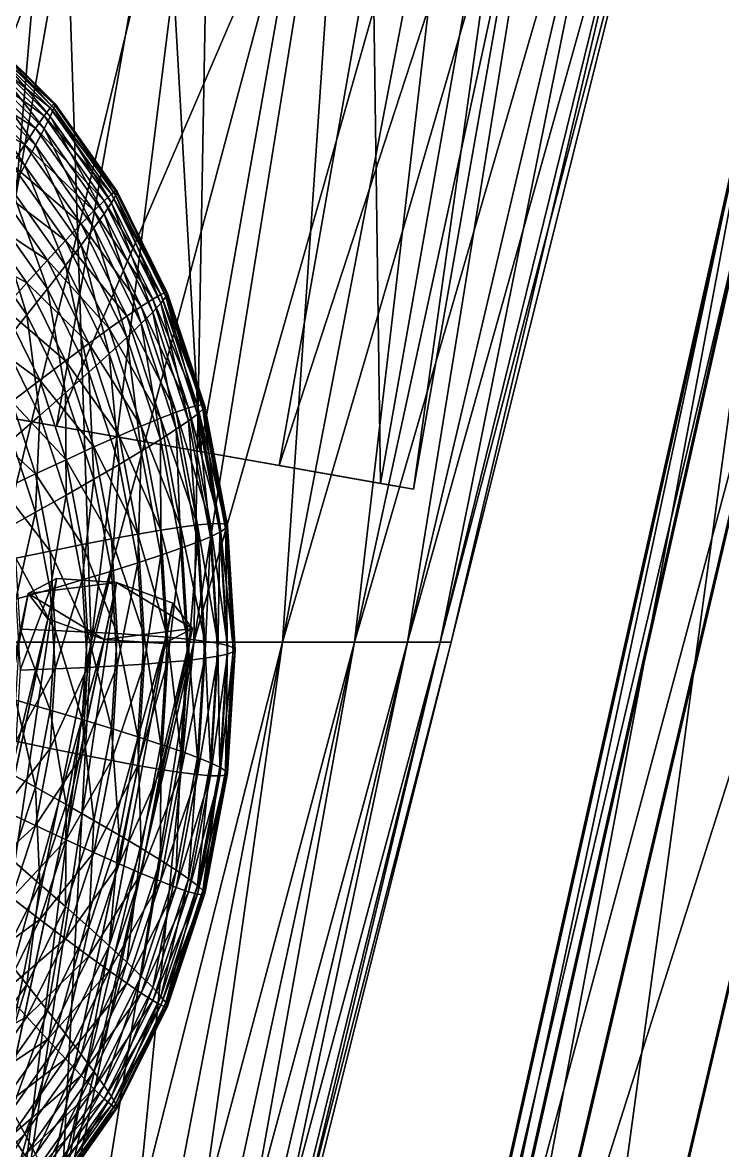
# Model space of a CAD drawing. Header units: metres. Extents: x -3.29 to 3.29, y -2.55 to 0.9.
# Drawn here: x 0.182 to 0.62, y -1.069 to -0.364 of the extents above; entities that cross this region are included whole.
import ezdxf

# ---------------------------------------------------------------- set-up
doc = ezdxf.new("R2010")
doc.units = ezdxf.units.M

msp = doc.modelspace()

# ---------------------------------------------------------------- linework, layer by layer
at = {"layer": 'Cone'}
for points in [[(0.07814, -0.751, 0.2659), (0.20521, -0.151, 0.33829), (0.15391, -0.751, 0.25372)], [(0.07814, -0.751, 0.2659), (0.10419, -0.151, 0.35453), (0.20521, -0.151, 0.33829)], [(0.15391, -0.751, -0.25372), (0.20521, -0.151, -0.33829), (0.10419, -0.151, -0.35453)], [(0.225, -0.751, -0.23383), (0.20521, -0.151, -0.33829), (0.15391, -0.751, -0.25372)], [(0.15391, -0.751, 0.25372), (0.3, -0.151, 0.31177), (0.225, -0.751, 0.23383)], [(0.15391, -0.751, 0.25372), (0.20521, -0.151, 0.33829), (0.3, -0.151, 0.31177)], [(0.225, -0.751, -0.23383), (0.3, -0.151, -0.31177), (0.20521, -0.151, -0.33829)], [(0.28925, -0.751, -0.20683), (0.3, -0.151, -0.31177), (0.225, -0.751, -0.23383)], [(0.225, -0.751, 0.23383), (0.38567, -0.151, 0.27578), (0.28925, -0.751, 0.20683)], [(0.225, -0.751, 0.23383), (0.3, -0.151, 0.31177), (0.38567, -0.151, 0.27578)], [(0.28925, -0.751, -0.20683), (0.38567, -0.151, -0.27578), (0.3, -0.151, -0.31177)], [(0.34472, -0.751, -0.17355), (0.38567, -0.151, -0.27578), (0.28925, -0.751, -0.20683)], [(0.28925, -0.751, 0.20683), (0.45963, -0.151, 0.2314), (0.34472, -0.751, 0.17355)], [(0.28925, -0.751, 0.20683), (0.38567, -0.151, 0.27578), (0.45963, -0.151, 0.2314)], [(0.34472, -0.751, -0.17355), (0.45963, -0.151, -0.2314), (0.38567, -0.151, -0.27578)], [(0.38971, -0.751, -0.135), (0.45963, -0.151, -0.2314), (0.34472, -0.751, -0.17355)], [(0.34472, -0.751, 0.17355), (0.51961, -0.151, 0.18), (0.38971, -0.751, 0.135)], [(0.34472, -0.751, 0.17355), (0.45963, -0.151, 0.2314), (0.51961, -0.151, 0.18)], [(0.38971, -0.751, -0.135), (0.51962, -0.151, -0.18), (0.45963, -0.151, -0.2314)], [(0.42286, -0.751, -0.09235), (0.51962, -0.151, -0.18), (0.38971, -0.751, -0.135)], [(0.38971, -0.751, 0.135), (0.56382, -0.151, 0.12313), (0.42286, -0.751, 0.09235)], [(0.38971, -0.751, 0.135), (0.51961, -0.151, 0.18), (0.56382, -0.151, 0.12313)], [(0.42286, -0.751, -0.09235), (0.56382, -0.151, -0.12313), (0.51962, -0.151, -0.18)], [(0.44316, -0.751, -0.04688), (0.56382, -0.151, -0.12313), (0.42286, -0.751, -0.09235)], [(0.42286, -0.751, 0.09235), (0.59088, -0.151, 0.06251), (0.44316, -0.751, 0.04689)], [(0.42286, -0.751, 0.09235), (0.56382, -0.151, 0.12313), (0.59088, -0.151, 0.06251)], [(0.44316, -0.751, -0.04688), (0.59088, -0.151, -0.06251), (0.56382, -0.151, -0.12313)], [(0.45, -0.751, 0), (0.59088, -0.151, -0.06251), (0.44316, -0.751, -0.04688)], [(0.44316, -0.751, 0.04689), (0.6, -0.151, 0), (0.45, -0.751, 0)], [(0.44316, -0.751, 0.04689), (0.59088, -0.151, 0.06251), (0.6, -0.151, 0)], [(0.45, -0.751, 0), (0.6, -0.151, 0), (0.59088, -0.151, -0.06251)], [(0.10261, -1.351, 0.16914), (0.225, -0.751, 0.23383), (0.15, -1.351, 0.15588)], [(0.10261, -1.351, 0.16914), (0.15391, -0.751, 0.25372), (0.225, -0.751, 0.23383)], [(0.15, -1.351, -0.15588), (0.225, -0.751, -0.23383), (0.15391, -0.751, -0.25372)], [(0.19284, -1.351, -0.13789), (0.225, -0.751, -0.23383), (0.15, -1.351, -0.15588)], [(0.15, -1.351, 0.15588), (0.28925, -0.751, 0.20683), (0.19284, -1.351, 0.13789)], [(0.15, -1.351, 0.15588), (0.225, -0.751, 0.23383), (0.28925, -0.751, 0.20683)], [(0.19284, -1.351, -0.13789), (0.28925, -0.751, -0.20683), (0.225, -0.751, -0.23383)], [(0.22981, -1.351, -0.1157), (0.28925, -0.751, -0.20683), (0.19284, -1.351, -0.13789)], [(0.19284, -1.351, 0.13789), (0.34472, -0.751, 0.17355), (0.22981, -1.351, 0.1157)], [(0.19284, -1.351, 0.13789), (0.28925, -0.751, 0.20683), (0.34472, -0.751, 0.17355)], [(0.22981, -1.351, -0.1157), (0.34472, -0.751, -0.17355), (0.28925, -0.751, -0.20683)], [(0.25981, -1.351, -0.09), (0.34472, -0.751, -0.17355), (0.22981, -1.351, -0.1157)], [(0.22981, -1.351, 0.1157), (0.38971, -0.751, 0.135), (0.25981, -1.351, 0.09)], [(0.22981, -1.351, 0.1157), (0.34472, -0.751, 0.17355), (0.38971, -0.751, 0.135)], [(0.25981, -1.351, -0.09), (0.38971, -0.751, -0.135), (0.34472, -0.751, -0.17355)], [(0.28191, -1.351, -0.06156), (0.38971, -0.751, -0.135), (0.25981, -1.351, -0.09)], [(0.25981, -1.351, 0.09), (0.42286, -0.751, 0.09235), (0.28191, -1.351, 0.06156)], [(0.25981, -1.351, 0.09), (0.38971, -0.751, 0.135), (0.42286, -0.751, 0.09235)], [(0.28191, -1.351, -0.06156), (0.42286, -0.751, -0.09235), (0.38971, -0.751, -0.135)], [(0.29544, -1.351, -0.03126), (0.42286, -0.751, -0.09235), (0.28191, -1.351, -0.06156)], [(0.28191, -1.351, 0.06156), (0.44316, -0.751, 0.04689), (0.29544, -1.351, 0.03126)], [(0.28191, -1.351, 0.06156), (0.42286, -0.751, 0.09235), (0.44316, -0.751, 0.04689)], [(0.29544, -1.351, -0.03126), (0.44316, -0.751, -0.04688), (0.42286, -0.751, -0.09235)], [(0.3, -1.351, 0), (0.44316, -0.751, -0.04688), (0.29544, -1.351, -0.03126)], [(0.29544, -1.351, 0.03126), (0.45, -0.751, 0), (0.3, -1.351, 0)], [(0.29544, -1.351, 0.03126), (0.44316, -0.751, 0.04689), (0.45, -0.751, 0)], [(0.3, -1.351, 0), (0.45, -0.751, 0), (0.44316, -0.751, -0.04688)]]:
    msp.add_3dface(points, dxfattribs=at)
at = {"layer": 'Prism'}
for points in [[(0.07001, -0.59242, 0.13196), (0.1742, -0.00153, 0.13196), (0.19466, -0.00514, 0.3241)], [(0.07001, -0.59242, 0.13196), (0.19466, -0.00514, 0.3241), (0.09047, -0.59602, 0.3241)], [(0.09047, -0.59602, 0.3241), (0.19466, -0.00514, 0.3241), (0.30752, -0.02504, 0.42238)], [(0.15395, -0.60722, -0.04149), (0.25814, -0.01633, -0.04149), (0.1742, -0.00153, 0.13196)], [(0.29311, -0.63176, -0.09465), (0.25814, -0.01633, -0.04149), (0.15395, -0.60722, -0.04149)], [(0.29311, -0.63176, -0.09465), (0.3973, -0.04087, -0.09465), (0.25814, -0.01633, -0.04149)], [(0.09047, -0.59602, 0.3241), (0.30752, -0.02504, 0.42238), (0.20333, -0.61592, 0.42238)], [(0.20333, -0.61592, 0.42238), (0.30752, -0.02504, 0.42238), (0.44668, -0.04958, 0.36922)], [(0.40598, -0.65166, 0.00363), (0.3973, -0.04087, -0.09465), (0.29311, -0.63176, -0.09465)], [(0.40598, -0.65166, 0.00363), (0.51017, -0.06077, 0.00363), (0.3973, -0.04087, -0.09465)], [(0.20333, -0.61592, 0.42238), (0.44668, -0.04958, 0.36922), (0.34249, -0.64046, 0.36922)], [(0.34249, -0.64046, 0.36922), (0.44668, -0.04958, 0.36922), (0.53062, -0.06438, 0.19577)], [(0.42643, -0.65526, 0.19577), (0.51017, -0.06077, 0.00363), (0.40598, -0.65166, 0.00363)], [(0.42643, -0.65526, 0.19577), (0.53062, -0.06438, 0.19577), (0.51017, -0.06077, 0.00363)], [(0.34249, -0.64046, 0.36922), (0.53062, -0.06438, 0.19577), (0.42643, -0.65526, 0.19577)], [(0.07001, -0.59242, 0.13196), (0.09047, -0.59602, 0.3241), (0.20333, -0.61592, 0.42238)], [(0.29311, -0.63176, -0.09465), (0.15395, -0.60722, -0.04149), (0.07001, -0.59242, 0.13196)], [(0.07001, -0.59242, 0.13196), (0.20333, -0.61592, 0.42238), (0.29311, -0.63176, -0.09465)], [(0.29311, -0.63176, -0.09465), (0.20333, -0.61592, 0.42238), (0.42643, -0.65526, 0.19577)], [(0.20333, -0.61592, 0.42238), (0.34249, -0.64046, 0.36922), (0.42643, -0.65526, 0.19577)], [(0.29311, -0.63176, -0.09465), (0.42643, -0.65526, 0.19577), (0.40598, -0.65166, 0.00363)]]:
    msp.add_3dface(points, dxfattribs=at)
at = {"layer": 'Prism 3'}
for points in [[(0.08049, -1.28904, 0.01706), (0.20334, -0.71107, 0.12125), (0.18562, -0.72049, 0.19437)], [(0.11791, -1.29154, -0.01322), (0.20334, -0.71107, 0.12125), (0.08049, -1.28904, 0.01706)], [(0.11791, -1.29154, -0.01322), (0.24077, -0.71357, 0.09097), (0.20334, -0.71107, 0.12125)], [(0.24077, -0.71357, 0.09097), (0.18562, -0.72049, 0.19437), (0.20334, -0.71107, 0.12125)], [(0.15312, -1.30448, 0.01706), (0.24077, -0.71357, 0.09097), (0.11791, -1.29154, -0.01322)], [(0.15312, -1.30448, 0.01706), (0.27597, -0.72651, 0.12125), (0.24077, -0.71357, 0.09097)], [(0.23318, -0.74924, 0.29778), (0.18562, -0.72049, 0.19437), (0.24077, -0.71357, 0.09097)], [(0.24077, -0.71357, 0.09097), (0.28833, -0.74232, 0.19437), (0.23318, -0.74924, 0.29778)], [(0.24077, -0.71357, 0.09097), (0.27597, -0.72651, 0.12125), (0.28833, -0.74232, 0.19437)], [(0.06277, -1.29846, 0.09018), (0.18562, -0.72049, 0.19437), (0.19798, -0.73629, 0.26749)], [(0.08049, -1.28904, 0.01706), (0.18562, -0.72049, 0.19437), (0.06277, -1.29846, 0.09018)], [(0.19798, -0.73629, 0.26749), (0.18562, -0.72049, 0.19437), (0.23318, -0.74924, 0.29778)], [(0.16548, -1.32029, 0.09018), (0.27597, -0.72651, 0.12125), (0.15312, -1.30448, 0.01706)], [(0.16548, -1.32029, 0.09018), (0.28833, -0.74232, 0.19437), (0.27597, -0.72651, 0.12125)], [(0.06277, -1.29846, 0.09018), (0.19798, -0.73629, 0.26749), (0.07513, -1.31427, 0.1633)], [(0.07513, -1.31427, 0.1633), (0.19798, -0.73629, 0.26749), (0.23318, -0.74924, 0.29778)], [(0.14775, -1.3297, 0.1633), (0.28833, -0.74232, 0.19437), (0.16548, -1.32029, 0.09018)], [(0.14775, -1.3297, 0.1633), (0.27061, -0.75173, 0.26749), (0.28833, -0.74232, 0.19437)], [(0.23318, -0.74924, 0.29778), (0.28833, -0.74232, 0.19437), (0.27061, -0.75173, 0.26749)], [(0.07513, -1.31427, 0.1633), (0.23318, -0.74924, 0.29778), (0.11033, -1.32721, 0.19359)], [(0.11033, -1.32721, 0.19359), (0.23318, -0.74924, 0.29778), (0.27061, -0.75173, 0.26749)], [(0.11033, -1.32721, 0.19359), (0.27061, -0.75173, 0.26749), (0.14775, -1.3297, 0.1633)]]:
    msp.add_3dface(points, dxfattribs=at)
at = {"layer": 'Sphere'}
for points in [[(0.15213, -0.37887, -0.22524), (0.15511, -0.37291, -0.23576), (0.1994, -0.41679, -0.22959)], [(0.15511, -0.37291, -0.23576), (0.1569, -0.36987, -0.24601), (0.20171, -0.41426, -0.23977)], [(0.1569, -0.3726, -0.26543), (0.15511, -0.37835, -0.27445), (0.1994, -0.42223, -0.26828)], [(0.15511, -0.37291, -0.23576), (0.20171, -0.41426, -0.23977), (0.1994, -0.41679, -0.22959)], [(0.1569, -0.36987, -0.24601), (0.1575, -0.36977, -0.25593), (0.20248, -0.41432, -0.24966)], [(0.1575, -0.36977, -0.25593), (0.1569, -0.3726, -0.26543), (0.20171, -0.41699, -0.25919)], [(0.1569, -0.36987, -0.24601), (0.20248, -0.41432, -0.24966), (0.20171, -0.41426, -0.23977)], [(0.1569, -0.3726, -0.26543), (0.1994, -0.42223, -0.26828), (0.20171, -0.41699, -0.25919)], [(0.1575, -0.36977, -0.25593), (0.20171, -0.41699, -0.25919), (0.20248, -0.41432, -0.24966)], [(0.148, -0.38769, -0.21455), (0.15213, -0.37887, -0.22524), (0.19558, -0.4219, -0.2192)], [(0.15511, -0.37835, -0.27445), (0.15213, -0.38697, -0.28291), (0.19558, -0.43001, -0.27686)], [(0.15213, -0.37887, -0.22524), (0.1994, -0.41679, -0.22959), (0.19558, -0.4219, -0.2192)], [(0.15511, -0.37835, -0.27445), (0.19558, -0.43001, -0.27686), (0.1994, -0.42223, -0.26828)], [(0.14274, -0.39931, -0.20376), (0.148, -0.38769, -0.21455), (0.19027, -0.42956, -0.20867)], [(0.15213, -0.38697, -0.28291), (0.148, -0.3984, -0.29076), (0.19027, -0.44027, -0.28487)], [(0.148, -0.38769, -0.21455), (0.19558, -0.4219, -0.2192), (0.19027, -0.42956, -0.20867)], [(0.15213, -0.38697, -0.28291), (0.19027, -0.44027, -0.28487), (0.19558, -0.43001, -0.27686)], [(0.1364, -0.41364, -0.19296), (0.14274, -0.39931, -0.20376), (0.18351, -0.43969, -0.19809)], [(0.148, -0.3984, -0.29076), (0.14274, -0.41254, -0.29793), (0.18351, -0.45292, -0.29225)], [(0.14274, -0.39931, -0.20376), (0.19027, -0.42956, -0.20867), (0.18351, -0.43969, -0.19809)], [(0.148, -0.3984, -0.29076), (0.18351, -0.45292, -0.29225), (0.19027, -0.44027, -0.28487)], [(0.1364, -0.41364, -0.19296), (0.18351, -0.43969, -0.19809), (0.17535, -0.45223, -0.18753)], [(0.14274, -0.41254, -0.29793), (0.17535, -0.46789, -0.29894), (0.18351, -0.45292, -0.29225)], [(0.1994, -0.41679, -0.22959), (0.20171, -0.41426, -0.23977), (0.24039, -0.46897, -0.23208)], [(0.20171, -0.41426, -0.23977), (0.2413, -0.46925, -0.24195), (0.24039, -0.46897, -0.23208)], [(0.20171, -0.41426, -0.23977), (0.20248, -0.41432, -0.24966), (0.2413, -0.46925, -0.24195)], [(0.20248, -0.41432, -0.24966), (0.20171, -0.41699, -0.25919), (0.24039, -0.4717, -0.2515)], [(0.20248, -0.41432, -0.24966), (0.24039, -0.4717, -0.2515), (0.2413, -0.46925, -0.24195)], [(0.19027, -0.42956, -0.20867), (0.19558, -0.4219, -0.2192), (0.23308, -0.47496, -0.21174)], [(0.19558, -0.4219, -0.2192), (0.1994, -0.41679, -0.22959), (0.23764, -0.47088, -0.22199)], [(0.19558, -0.4219, -0.2192), (0.23764, -0.47088, -0.22199), (0.23308, -0.47496, -0.21174)], [(0.1994, -0.42223, -0.26828), (0.19558, -0.43001, -0.27686), (0.23308, -0.48306, -0.26941)], [(0.1994, -0.41679, -0.22959), (0.24039, -0.46897, -0.23208), (0.23764, -0.47088, -0.22199)], [(0.20171, -0.41699, -0.25919), (0.1994, -0.42223, -0.26828), (0.23764, -0.47632, -0.26068)], [(0.1994, -0.42223, -0.26828), (0.23308, -0.48306, -0.26941), (0.23764, -0.47632, -0.26068)], [(0.20171, -0.41699, -0.25919), (0.23764, -0.47632, -0.26068), (0.24039, -0.4717, -0.2515)], [(0.18351, -0.43969, -0.19809), (0.19027, -0.42956, -0.20867), (0.22675, -0.48117, -0.20141)], [(0.19027, -0.42956, -0.20867), (0.23308, -0.47496, -0.21174), (0.22675, -0.48117, -0.20141)], [(0.19558, -0.43001, -0.27686), (0.19027, -0.44027, -0.28487), (0.22675, -0.49188, -0.27762)], [(0.19558, -0.43001, -0.27686), (0.22675, -0.49188, -0.27762), (0.23308, -0.48306, -0.26941)], [(0.17535, -0.45223, -0.18753), (0.18351, -0.43969, -0.19809), (0.2187, -0.48947, -0.19109)], [(0.18351, -0.43969, -0.19809), (0.22675, -0.48117, -0.20141), (0.2187, -0.48947, -0.19109)], [(0.19027, -0.44027, -0.28487), (0.18351, -0.45292, -0.29225), (0.2187, -0.5027, -0.28526)], [(0.19027, -0.44027, -0.28487), (0.2187, -0.5027, -0.28526), (0.22675, -0.49188, -0.27762)], [(0.16586, -0.46708, -0.17709), (0.17535, -0.45223, -0.18753), (0.20898, -0.4998, -0.18085)], [(0.17535, -0.45223, -0.18753), (0.2187, -0.48947, -0.19109), (0.20898, -0.4998, -0.18085)], [(0.18351, -0.45292, -0.29225), (0.17535, -0.46789, -0.29894), (0.20898, -0.51545, -0.29225)], [(0.18351, -0.45292, -0.29225), (0.20898, -0.51545, -0.29225), (0.2187, -0.5027, -0.28526)], [(0.15511, -0.48412, -0.16683), (0.16586, -0.46708, -0.17709), (0.19766, -0.51207, -0.17077)], [(0.16586, -0.46708, -0.17709), (0.20898, -0.4998, -0.18085), (0.19766, -0.51207, -0.17077)], [(0.17535, -0.46789, -0.29894), (0.16586, -0.48504, -0.30489), (0.19766, -0.53003, -0.29856)], [(0.17535, -0.46789, -0.29894), (0.19766, -0.53003, -0.29856), (0.20898, -0.51545, -0.29225)], [(0.23308, -0.47496, -0.21174), (0.23764, -0.47088, -0.22199), (0.26865, -0.53354, -0.21318)], [(0.23764, -0.47088, -0.22199), (0.24039, -0.46897, -0.23208), (0.27176, -0.53236, -0.22317)], [(0.23764, -0.47088, -0.22199), (0.27176, -0.53236, -0.22317), (0.26865, -0.53354, -0.21318)], [(0.24039, -0.4717, -0.2515), (0.23764, -0.47632, -0.26068), (0.26865, -0.53898, -0.25187)], [(0.24039, -0.46897, -0.23208), (0.2728, -0.53288, -0.233), (0.27176, -0.53236, -0.22317)], [(0.24039, -0.46897, -0.23208), (0.2413, -0.46925, -0.24195), (0.2728, -0.53288, -0.233)], [(0.2413, -0.46925, -0.24195), (0.24039, -0.4717, -0.2515), (0.27176, -0.53509, -0.24259)], [(0.24039, -0.4717, -0.2515), (0.26865, -0.53898, -0.25187), (0.27176, -0.53509, -0.24259)], [(0.2413, -0.46925, -0.24195), (0.27176, -0.53509, -0.24259), (0.2728, -0.53288, -0.233)], [(0.22675, -0.48117, -0.20141), (0.23308, -0.47496, -0.21174), (0.2635, -0.53642, -0.2031)], [(0.23308, -0.47496, -0.21174), (0.26865, -0.53354, -0.21318), (0.2635, -0.53642, -0.2031)], [(0.23764, -0.47632, -0.26068), (0.23308, -0.48306, -0.26941), (0.2635, -0.54452, -0.26077)], [(0.23764, -0.47632, -0.26068), (0.2635, -0.54452, -0.26077), (0.26865, -0.53898, -0.25187)], [(0.14317, -0.50324, -0.15684), (0.15511, -0.48412, -0.16683), (0.18485, -0.5262, -0.16092)], [(0.15511, -0.48412, -0.16683), (0.19766, -0.51207, -0.17077), (0.18485, -0.5262, -0.16092)], [(0.16586, -0.48504, -0.30489), (0.15511, -0.50425, -0.31005), (0.18485, -0.54633, -0.30414)], [(0.16586, -0.48504, -0.30489), (0.18485, -0.54633, -0.30414), (0.19766, -0.53003, -0.29856)], [(0.2187, -0.48947, -0.19109), (0.22675, -0.48117, -0.20141), (0.25635, -0.54096, -0.19301)], [(0.22675, -0.48117, -0.20141), (0.2635, -0.53642, -0.2031), (0.25635, -0.54096, -0.19301)], [(0.23308, -0.48306, -0.26941), (0.22675, -0.49188, -0.27762), (0.25635, -0.55167, -0.26922)], [(0.23308, -0.48306, -0.26941), (0.25635, -0.55167, -0.26922), (0.2635, -0.54452, -0.26077)], [(0.20898, -0.4998, -0.18085), (0.2187, -0.48947, -0.19109), (0.24724, -0.54714, -0.18299)], [(0.2187, -0.48947, -0.19109), (0.25635, -0.54096, -0.19301), (0.24724, -0.54714, -0.18299)], [(0.22675, -0.49188, -0.27762), (0.2187, -0.5027, -0.28526), (0.24724, -0.56037, -0.27715)], [(0.22675, -0.49188, -0.27762), (0.24724, -0.56037, -0.27715), (0.25635, -0.55167, -0.26922)], [(0.19766, -0.51207, -0.17077), (0.20898, -0.4998, -0.18085), (0.23625, -0.5549, -0.1731)], [(0.20898, -0.4998, -0.18085), (0.24724, -0.54714, -0.18299), (0.23625, -0.5549, -0.1731)], [(0.14317, -0.50324, -0.15684), (0.18485, -0.5262, -0.16092), (0.17063, -0.54207, -0.15138)], [(0.15511, -0.50425, -0.31005), (0.17063, -0.56422, -0.30893), (0.18485, -0.54633, -0.30414)], [(0.2187, -0.5027, -0.28526), (0.20898, -0.51545, -0.29225), (0.23625, -0.57056, -0.28451)], [(0.2187, -0.5027, -0.28526), (0.23625, -0.57056, -0.28451), (0.24724, -0.56037, -0.27715)], [(0.18485, -0.5262, -0.16092), (0.19766, -0.51207, -0.17077), (0.22346, -0.56419, -0.16344)], [(0.19766, -0.51207, -0.17077), (0.23625, -0.5549, -0.1731), (0.22346, -0.56419, -0.16344)], [(0.20898, -0.51545, -0.29225), (0.19766, -0.53003, -0.29856), (0.22346, -0.58215, -0.29124)], [(0.20898, -0.51545, -0.29225), (0.22346, -0.58215, -0.29124), (0.23625, -0.57056, -0.28451)], [(0.17063, -0.54207, -0.15138), (0.18485, -0.5262, -0.16092), (0.20898, -0.57494, -0.15407)], [(0.18485, -0.5262, -0.16092), (0.22346, -0.56419, -0.16344), (0.20898, -0.57494, -0.15407)], [(0.19766, -0.53003, -0.29856), (0.18485, -0.54633, -0.30414), (0.20898, -0.59507, -0.29729)], [(0.19766, -0.53003, -0.29856), (0.20898, -0.59507, -0.29729), (0.22346, -0.58215, -0.29124)], [(0.2635, -0.53642, -0.2031), (0.26865, -0.53354, -0.21318), (0.29151, -0.60287, -0.20344)], [(0.26865, -0.53354, -0.21318), (0.27176, -0.53236, -0.22317), (0.29488, -0.60249, -0.21332)], [(0.26865, -0.53354, -0.21318), (0.29488, -0.60249, -0.21332), (0.29151, -0.60287, -0.20344)], [(0.27176, -0.53509, -0.24259), (0.26865, -0.53898, -0.25187), (0.29151, -0.60831, -0.24213)], [(0.27176, -0.53236, -0.22317), (0.296, -0.60328, -0.22311), (0.29488, -0.60249, -0.21332)], [(0.27176, -0.53236, -0.22317), (0.2728, -0.53288, -0.233), (0.296, -0.60328, -0.22311)], [(0.2728, -0.53288, -0.233), (0.27176, -0.53509, -0.24259), (0.29488, -0.60522, -0.23274)], [(0.27176, -0.53509, -0.24259), (0.29151, -0.60831, -0.24213), (0.29488, -0.60522, -0.23274)], [(0.2728, -0.53288, -0.233), (0.29488, -0.60522, -0.23274), (0.296, -0.60328, -0.22311)], [(0.15511, -0.55957, -0.14222), (0.17063, -0.54207, -0.15138), (0.1929, -0.58707, -0.14506)], [(0.17063, -0.54207, -0.15138), (0.20898, -0.57494, -0.15407), (0.1929, -0.58707, -0.14506)], [(0.24724, -0.54714, -0.18299), (0.25635, -0.54096, -0.19301), (0.27815, -0.60711, -0.18371)], [(0.25635, -0.54096, -0.19301), (0.2635, -0.53642, -0.2031), (0.28592, -0.60442, -0.19355)], [(0.25635, -0.54096, -0.19301), (0.28592, -0.60442, -0.19355), (0.27815, -0.60711, -0.18371)], [(0.2635, -0.53642, -0.2031), (0.29151, -0.60287, -0.20344), (0.28592, -0.60442, -0.19355)], [(0.26865, -0.53898, -0.25187), (0.2635, -0.54452, -0.26077), (0.28592, -0.61252, -0.25121)], [(0.26865, -0.53898, -0.25187), (0.28592, -0.61252, -0.25121), (0.29151, -0.60831, -0.24213)], [(0.18485, -0.54633, -0.30414), (0.17063, -0.56422, -0.30893), (0.1929, -0.60921, -0.30261)], [(0.18485, -0.54633, -0.30414), (0.1929, -0.60921, -0.30261), (0.20898, -0.59507, -0.29729)], [(0.23625, -0.5549, -0.1731), (0.24724, -0.54714, -0.18299), (0.26827, -0.61094, -0.17402)], [(0.24724, -0.54714, -0.18299), (0.27815, -0.60711, -0.18371), (0.26827, -0.61094, -0.17402)], [(0.2635, -0.54452, -0.26077), (0.25635, -0.55167, -0.26922), (0.27815, -0.61782, -0.25992)], [(0.2635, -0.54452, -0.26077), (0.27815, -0.61782, -0.25992), (0.28592, -0.61252, -0.25121)], [(0.22346, -0.56419, -0.16344), (0.23625, -0.5549, -0.1731), (0.25635, -0.61587, -0.16454)], [(0.23625, -0.5549, -0.1731), (0.26827, -0.61094, -0.17402), (0.25635, -0.61587, -0.16454)], [(0.25635, -0.55167, -0.26922), (0.24724, -0.56037, -0.27715), (0.26827, -0.62417, -0.26818)], [(0.25635, -0.55167, -0.26922), (0.26827, -0.62417, -0.26818), (0.27815, -0.61782, -0.25992)], [(0.15511, -0.55957, -0.14222), (0.1929, -0.58707, -0.14506), (0.17535, -0.60047, -0.13648)], [(0.24724, -0.56037, -0.27715), (0.23625, -0.57056, -0.28451), (0.25635, -0.63152, -0.27594)], [(0.24724, -0.56037, -0.27715), (0.25635, -0.63152, -0.27594), (0.26827, -0.62417, -0.26818)], [(0.17063, -0.56422, -0.30893), (0.17535, -0.62446, -0.30716), (0.1929, -0.60921, -0.30261)], [(0.20898, -0.57494, -0.15407), (0.22346, -0.56419, -0.16344), (0.24247, -0.62186, -0.15534)], [(0.22346, -0.56419, -0.16344), (0.25635, -0.61587, -0.16454), (0.24247, -0.62186, -0.15534)], [(0.23625, -0.57056, -0.28451), (0.22346, -0.58215, -0.29124), (0.24247, -0.63982, -0.28313)], [(0.23625, -0.57056, -0.28451), (0.24247, -0.63982, -0.28313), (0.25635, -0.63152, -0.27594)], [(0.1929, -0.58707, -0.14506), (0.20898, -0.57494, -0.15407), (0.22675, -0.62887, -0.14649)], [(0.20898, -0.57494, -0.15407), (0.24247, -0.62186, -0.15534), (0.22675, -0.62887, -0.14649)], [(0.22346, -0.58215, -0.29124), (0.20898, -0.59507, -0.29729), (0.22675, -0.649, -0.28971)], [(0.22346, -0.58215, -0.29124), (0.22675, -0.649, -0.28971), (0.24247, -0.63982, -0.28313)], [(0.17535, -0.60047, -0.13648), (0.1929, -0.58707, -0.14506), (0.20931, -0.63685, -0.13806)], [(0.1929, -0.58707, -0.14506), (0.22675, -0.62887, -0.14649), (0.20931, -0.63685, -0.13806)], [(0.20898, -0.59507, -0.29729), (0.1929, -0.60921, -0.30261), (0.20931, -0.65899, -0.29561)], [(0.20898, -0.59507, -0.29729), (0.20931, -0.65899, -0.29561), (0.22675, -0.649, -0.28971)], [(0.15647, -0.61506, -0.12839), (0.17535, -0.60047, -0.13648), (0.19027, -0.64573, -0.13012)], [(0.17535, -0.60047, -0.13648), (0.20931, -0.63685, -0.13806), (0.19027, -0.64573, -0.13012)], [(0.27815, -0.60711, -0.18371), (0.28592, -0.60442, -0.19355), (0.29964, -0.67689, -0.18336)], [(0.28592, -0.60442, -0.19355), (0.29151, -0.60287, -0.20344), (0.3055, -0.67676, -0.19305)], [(0.28592, -0.60442, -0.19355), (0.3055, -0.67676, -0.19305), (0.29964, -0.67689, -0.18336)], [(0.29151, -0.60287, -0.20344), (0.29488, -0.60249, -0.21332), (0.30903, -0.67724, -0.20281)], [(0.29151, -0.60287, -0.20344), (0.30903, -0.67724, -0.20281), (0.3055, -0.67676, -0.19305)], [(0.29488, -0.60522, -0.23274), (0.29151, -0.60831, -0.24213), (0.3055, -0.6822, -0.23174)], [(0.29488, -0.60249, -0.21332), (0.31021, -0.67831, -0.21256), (0.30903, -0.67724, -0.20281)], [(0.29488, -0.60249, -0.21332), (0.296, -0.60328, -0.22311), (0.31021, -0.67831, -0.21256)], [(0.296, -0.60328, -0.22311), (0.29488, -0.60522, -0.23274), (0.30903, -0.67997, -0.22223)], [(0.29488, -0.60522, -0.23274), (0.3055, -0.6822, -0.23174), (0.30903, -0.67997, -0.22223)], [(0.296, -0.60328, -0.22311), (0.30903, -0.67997, -0.22223), (0.31021, -0.67831, -0.21256)], [(0.1929, -0.60921, -0.30261), (0.17535, -0.62446, -0.30716), (0.19027, -0.66971, -0.3008)], [(0.1929, -0.60921, -0.30261), (0.19027, -0.66971, -0.3008), (0.20931, -0.65899, -0.29561)], [(0.25635, -0.61587, -0.16454), (0.26827, -0.61094, -0.17402), (0.28115, -0.67894, -0.16446)], [(0.26827, -0.61094, -0.17402), (0.27815, -0.60711, -0.18371), (0.29151, -0.67762, -0.17381)], [(0.26827, -0.61094, -0.17402), (0.29151, -0.67762, -0.17381), (0.28115, -0.67894, -0.16446)], [(0.27815, -0.60711, -0.18371), (0.29964, -0.67689, -0.18336), (0.29151, -0.67762, -0.17381)], [(0.28592, -0.61252, -0.25121), (0.27815, -0.61782, -0.25992), (0.29151, -0.68833, -0.25001)], [(0.29151, -0.60831, -0.24213), (0.28592, -0.61252, -0.25121), (0.29964, -0.685, -0.24103)], [(0.28592, -0.61252, -0.25121), (0.29151, -0.68833, -0.25001), (0.29964, -0.685, -0.24103)], [(0.29151, -0.60831, -0.24213), (0.29964, -0.685, -0.24103), (0.3055, -0.6822, -0.23174)], [(0.15647, -0.61506, -0.12839), (0.19027, -0.64573, -0.13012), (0.16978, -0.65544, -0.12272)], [(0.24247, -0.62186, -0.15534), (0.25635, -0.61587, -0.16454), (0.26865, -0.68085, -0.1554)], [(0.25635, -0.61587, -0.16454), (0.28115, -0.67894, -0.16446), (0.26865, -0.68085, -0.1554)], [(0.27815, -0.61782, -0.25992), (0.26827, -0.62417, -0.26818), (0.28115, -0.69217, -0.25863)], [(0.27815, -0.61782, -0.25992), (0.28115, -0.69217, -0.25863), (0.29151, -0.68833, -0.25001)], [(0.17535, -0.62446, -0.30716), (0.16978, -0.68109, -0.30523), (0.19027, -0.66971, -0.3008)], [(0.22675, -0.62887, -0.14649), (0.24247, -0.62186, -0.15534), (0.25411, -0.68332, -0.1467)], [(0.24247, -0.62186, -0.15534), (0.26865, -0.68085, -0.1554), (0.25411, -0.68332, -0.1467)], [(0.26827, -0.62417, -0.26818), (0.25635, -0.63152, -0.27594), (0.26865, -0.6965, -0.26681)], [(0.26827, -0.62417, -0.26818), (0.26865, -0.6965, -0.26681), (0.28115, -0.69217, -0.25863)], [(0.20931, -0.63685, -0.13806), (0.22675, -0.62887, -0.14649), (0.23764, -0.68635, -0.13841)], [(0.22675, -0.62887, -0.14649), (0.25411, -0.68332, -0.1467), (0.23764, -0.68635, -0.13841)], [(0.25635, -0.63152, -0.27594), (0.24247, -0.63982, -0.28313), (0.25411, -0.70128, -0.2745)], [(0.25635, -0.63152, -0.27594), (0.25411, -0.70128, -0.2745), (0.26865, -0.6965, -0.26681)], [(0.19027, -0.64573, -0.13012), (0.20931, -0.63685, -0.13806), (0.21935, -0.6899, -0.1306)], [(0.20931, -0.63685, -0.13806), (0.23764, -0.68635, -0.13841), (0.21935, -0.6899, -0.1306)], [(0.24247, -0.63982, -0.28313), (0.22675, -0.649, -0.28971), (0.23764, -0.70648, -0.28163)], [(0.24247, -0.63982, -0.28313), (0.23764, -0.70648, -0.28163), (0.25411, -0.70128, -0.2745)], [(0.16978, -0.65544, -0.12272), (0.19027, -0.64573, -0.13012), (0.1994, -0.69395, -0.12334)], [(0.19027, -0.64573, -0.13012), (0.21935, -0.6899, -0.1306), (0.1994, -0.69395, -0.12334)], [(0.16978, -0.65544, -0.12272), (0.1994, -0.69395, -0.12334), (0.17793, -0.69848, -0.11667)], [(0.22675, -0.649, -0.28971), (0.20931, -0.65899, -0.29561), (0.21935, -0.71204, -0.28815)], [(0.22675, -0.649, -0.28971), (0.21935, -0.71204, -0.28815), (0.23764, -0.70648, -0.28163)], [(0.20931, -0.65899, -0.29561), (0.19027, -0.66971, -0.3008), (0.1994, -0.71794, -0.29402)], [(0.20931, -0.65899, -0.29561), (0.1994, -0.71794, -0.29402), (0.21935, -0.71204, -0.28815)], [(0.19027, -0.66971, -0.3008), (0.16978, -0.68109, -0.30523), (0.17793, -0.72413, -0.29918)], [(0.19027, -0.66971, -0.3008), (0.17793, -0.72413, -0.29918), (0.1994, -0.71794, -0.29402)], [(0.29151, -0.67762, -0.17381), (0.29964, -0.67689, -0.18336), (0.30427, -0.75164, -0.17285)], [(0.29964, -0.67689, -0.18336), (0.3055, -0.67676, -0.19305), (0.31021, -0.75297, -0.18234)], [(0.29964, -0.67689, -0.18336), (0.31021, -0.75297, -0.18234), (0.30427, -0.75164, -0.17285)], [(0.3055, -0.67676, -0.19305), (0.3138, -0.75432, -0.19198), (0.31021, -0.75297, -0.18234)], [(0.3055, -0.67676, -0.19305), (0.30903, -0.67724, -0.20281), (0.3138, -0.75432, -0.19198)], [(0.23764, -0.68635, -0.13841), (0.25411, -0.68332, -0.1467), (0.25803, -0.74671, -0.13779)], [(0.25411, -0.68332, -0.1467), (0.26865, -0.68085, -0.1554), (0.2728, -0.74786, -0.14599)], [(0.25411, -0.68332, -0.1467), (0.2728, -0.74786, -0.14599), (0.25803, -0.74671, -0.13779)], [(0.26865, -0.68085, -0.1554), (0.28115, -0.67894, -0.16446), (0.28549, -0.74907, -0.15461)], [(0.26865, -0.68085, -0.1554), (0.28549, -0.74907, -0.15461), (0.2728, -0.74786, -0.14599)], [(0.28115, -0.67894, -0.16446), (0.29151, -0.67762, -0.17381), (0.296, -0.75033, -0.16359)], [(0.28115, -0.67894, -0.16446), (0.296, -0.75033, -0.16359), (0.28549, -0.74907, -0.15461)], [(0.29151, -0.67762, -0.17381), (0.30427, -0.75164, -0.17285), (0.296, -0.75033, -0.16359)], [(0.3055, -0.6822, -0.23174), (0.29964, -0.685, -0.24103), (0.30427, -0.75974, -0.23052)], [(0.3055, -0.6822, -0.23174), (0.30427, -0.75974, -0.23052), (0.31021, -0.75841, -0.22103)], [(0.30903, -0.67997, -0.22223), (0.3055, -0.6822, -0.23174), (0.31021, -0.75841, -0.22103)], [(0.30903, -0.67724, -0.20281), (0.315, -0.75569, -0.20169), (0.3138, -0.75432, -0.19198)], [(0.30903, -0.67724, -0.20281), (0.31021, -0.67831, -0.21256), (0.315, -0.75569, -0.20169)], [(0.31021, -0.67831, -0.21256), (0.30903, -0.67997, -0.22223), (0.3138, -0.75705, -0.2114)], [(0.30903, -0.67997, -0.22223), (0.31021, -0.75841, -0.22103), (0.3138, -0.75705, -0.2114)], [(0.31021, -0.67831, -0.21256), (0.3138, -0.75705, -0.2114), (0.315, -0.75569, -0.20169)], [(0.1994, -0.69395, -0.12334), (0.21935, -0.6899, -0.1306), (0.22274, -0.74462, -0.12291)], [(0.21935, -0.6899, -0.1306), (0.23764, -0.68635, -0.13841), (0.2413, -0.74562, -0.13008)], [(0.21935, -0.6899, -0.1306), (0.2413, -0.74562, -0.13008), (0.22274, -0.74462, -0.12291)], [(0.23764, -0.68635, -0.13841), (0.25803, -0.74671, -0.13779), (0.2413, -0.74562, -0.13008)], [(0.29151, -0.68833, -0.25001), (0.28115, -0.69217, -0.25863), (0.28549, -0.76231, -0.24877)], [(0.29151, -0.68833, -0.25001), (0.28549, -0.76231, -0.24877), (0.296, -0.76104, -0.23979)], [(0.29964, -0.685, -0.24103), (0.29151, -0.68833, -0.25001), (0.296, -0.76104, -0.23979)], [(0.29964, -0.685, -0.24103), (0.296, -0.76104, -0.23979), (0.30427, -0.75974, -0.23052)], [(0.17793, -0.69848, -0.11667), (0.1994, -0.69395, -0.12334), (0.20248, -0.74369, -0.11635)], [(0.1994, -0.69395, -0.12334), (0.22274, -0.74462, -0.12291), (0.20248, -0.74369, -0.11635)], [(0.26865, -0.6965, -0.26681), (0.25411, -0.70128, -0.2745), (0.25803, -0.76467, -0.26559)], [(0.26865, -0.6965, -0.26681), (0.25803, -0.76467, -0.26559), (0.2728, -0.76352, -0.25739)], [(0.28115, -0.69217, -0.25863), (0.26865, -0.6965, -0.26681), (0.2728, -0.76352, -0.25739)], [(0.28115, -0.69217, -0.25863), (0.2728, -0.76352, -0.25739), (0.28549, -0.76231, -0.24877)], [(0.17793, -0.69848, -0.11667), (0.20248, -0.74369, -0.11635), (0.18068, -0.74286, -0.11043)], [(0.25411, -0.70128, -0.2745), (0.23764, -0.70648, -0.28163), (0.2413, -0.76575, -0.2733)], [(0.25411, -0.70128, -0.2745), (0.2413, -0.76575, -0.2733), (0.25803, -0.76467, -0.26559)], [(0.21935, -0.71204, -0.28815), (0.1994, -0.71794, -0.29402), (0.20248, -0.76768, -0.28703)], [(0.21935, -0.71204, -0.28815), (0.20248, -0.76768, -0.28703), (0.22274, -0.76676, -0.28046)], [(0.23764, -0.70648, -0.28163), (0.21935, -0.71204, -0.28815), (0.22274, -0.76676, -0.28046)], [(0.23764, -0.70648, -0.28163), (0.22274, -0.76676, -0.28046), (0.2413, -0.76575, -0.2733)], [(0.1994, -0.71794, -0.29402), (0.17793, -0.72413, -0.29918), (0.18068, -0.76851, -0.29295)], [(0.1994, -0.71794, -0.29402), (0.18068, -0.76851, -0.29295), (0.20248, -0.76768, -0.28703)], [(0.18068, -0.74286, -0.11043), (0.1994, -0.79343, -0.10936), (0.17793, -0.78725, -0.10419)], [(0.18068, -0.74286, -0.11043), (0.20248, -0.74369, -0.11635), (0.1994, -0.79343, -0.10936)], [(0.20248, -0.74369, -0.11635), (0.21935, -0.79933, -0.11522), (0.1994, -0.79343, -0.10936)], [(0.20248, -0.74369, -0.11635), (0.22274, -0.74462, -0.12291), (0.21935, -0.79933, -0.11522)], [(0.22274, -0.74462, -0.12291), (0.23764, -0.8049, -0.12175), (0.21935, -0.79933, -0.11522)], [(0.22274, -0.74462, -0.12291), (0.2413, -0.74562, -0.13008), (0.23764, -0.8049, -0.12175)], [(0.2413, -0.74562, -0.13008), (0.25411, -0.8101, -0.12888), (0.23764, -0.8049, -0.12175)], [(0.2413, -0.74562, -0.13008), (0.25803, -0.74671, -0.13779), (0.25411, -0.8101, -0.12888)], [(0.25803, -0.74671, -0.13779), (0.26865, -0.81487, -0.13657), (0.25411, -0.8101, -0.12888)], [(0.25803, -0.74671, -0.13779), (0.2728, -0.74786, -0.14599), (0.26865, -0.81487, -0.13657)], [(0.2728, -0.74786, -0.14599), (0.28115, -0.8192, -0.14475), (0.26865, -0.81487, -0.13657)], [(0.2728, -0.74786, -0.14599), (0.28549, -0.74907, -0.15461), (0.28115, -0.8192, -0.14475)], [(0.28549, -0.74907, -0.15461), (0.29151, -0.82305, -0.15337), (0.28115, -0.8192, -0.14475)], [(0.28549, -0.74907, -0.15461), (0.296, -0.75033, -0.16359), (0.29151, -0.82305, -0.15337)], [(0.296, -0.75033, -0.16359), (0.29964, -0.82638, -0.16235), (0.29151, -0.82305, -0.15337)], [(0.296, -0.75033, -0.16359), (0.30427, -0.75164, -0.17285), (0.29964, -0.82638, -0.16235)], [(0.30427, -0.75164, -0.17285), (0.3055, -0.82918, -0.17163), (0.29964, -0.82638, -0.16235)], [(0.30427, -0.75164, -0.17285), (0.31021, -0.75297, -0.18234), (0.3055, -0.82918, -0.17163)], [(0.31021, -0.75297, -0.18234), (0.30903, -0.83141, -0.18115), (0.3055, -0.82918, -0.17163)], [(0.31021, -0.75297, -0.18234), (0.3138, -0.75432, -0.19198), (0.30903, -0.83141, -0.18115)], [(0.3138, -0.75432, -0.19198), (0.31021, -0.83307, -0.19081), (0.30903, -0.83141, -0.18115)], [(0.3138, -0.75432, -0.19198), (0.315, -0.75569, -0.20169), (0.31021, -0.83307, -0.19081)], [(0.296, -0.76104, -0.23979), (0.28115, -0.83244, -0.23891), (0.29151, -0.83376, -0.22957)], [(0.296, -0.76104, -0.23979), (0.28549, -0.76231, -0.24877), (0.28115, -0.83244, -0.23891)], [(0.30427, -0.75974, -0.23052), (0.29151, -0.83376, -0.22957), (0.29964, -0.83449, -0.22002)], [(0.30427, -0.75974, -0.23052), (0.296, -0.76104, -0.23979), (0.29151, -0.83376, -0.22957)], [(0.31021, -0.75841, -0.22103), (0.29964, -0.83449, -0.22002), (0.3055, -0.83461, -0.21032)], [(0.31021, -0.75841, -0.22103), (0.30427, -0.75974, -0.23052), (0.29964, -0.83449, -0.22002)], [(0.3138, -0.75705, -0.2114), (0.3055, -0.83461, -0.21032), (0.30903, -0.83414, -0.20056)], [(0.3138, -0.75705, -0.2114), (0.31021, -0.75841, -0.22103), (0.3055, -0.83461, -0.21032)], [(0.315, -0.75569, -0.20169), (0.30903, -0.83414, -0.20056), (0.31021, -0.83307, -0.19081)], [(0.315, -0.75569, -0.20169), (0.3138, -0.75705, -0.2114), (0.30903, -0.83414, -0.20056)], [(0.20248, -0.76768, -0.28703), (0.17793, -0.8129, -0.28671), (0.1994, -0.81742, -0.28004)], [(0.20248, -0.76768, -0.28703), (0.18068, -0.76851, -0.29295), (0.17793, -0.8129, -0.28671)], [(0.22274, -0.76676, -0.28046), (0.1994, -0.81742, -0.28004), (0.21935, -0.82148, -0.27277)], [(0.22274, -0.76676, -0.28046), (0.20248, -0.76768, -0.28703), (0.1994, -0.81742, -0.28004)], [(0.2413, -0.76575, -0.2733), (0.21935, -0.82148, -0.27277), (0.23764, -0.82503, -0.26497)], [(0.2413, -0.76575, -0.2733), (0.22274, -0.76676, -0.28046), (0.21935, -0.82148, -0.27277)], [(0.25803, -0.76467, -0.26559), (0.23764, -0.82503, -0.26497), (0.25411, -0.82806, -0.25668)], [(0.25803, -0.76467, -0.26559), (0.2413, -0.76575, -0.2733), (0.23764, -0.82503, -0.26497)], [(0.2728, -0.76352, -0.25739), (0.25411, -0.82806, -0.25668), (0.26865, -0.83053, -0.24797)], [(0.2728, -0.76352, -0.25739), (0.25803, -0.76467, -0.26559), (0.25411, -0.82806, -0.25668)], [(0.28549, -0.76231, -0.24877), (0.26865, -0.83053, -0.24797), (0.28115, -0.83244, -0.23891)], [(0.28549, -0.76231, -0.24877), (0.2728, -0.76352, -0.25739), (0.26865, -0.83053, -0.24797)], [(0.17793, -0.78725, -0.10419), (0.19027, -0.84166, -0.10258), (0.16978, -0.83028, -0.09814)], [(0.17793, -0.78725, -0.10419), (0.1994, -0.79343, -0.10936), (0.19027, -0.84166, -0.10258)], [(0.1994, -0.79343, -0.10936), (0.20931, -0.85239, -0.10777), (0.19027, -0.84166, -0.10258)], [(0.1994, -0.79343, -0.10936), (0.21935, -0.79933, -0.11522), (0.20931, -0.85239, -0.10777)], [(0.21935, -0.79933, -0.11522), (0.22675, -0.86238, -0.11367), (0.20931, -0.85239, -0.10777)], [(0.21935, -0.79933, -0.11522), (0.23764, -0.8049, -0.12175), (0.22675, -0.86238, -0.11367)], [(0.23764, -0.8049, -0.12175), (0.24247, -0.87156, -0.12024), (0.22675, -0.86238, -0.11367)], [(0.23764, -0.8049, -0.12175), (0.25411, -0.8101, -0.12888), (0.24247, -0.87156, -0.12024)], [(0.25411, -0.8101, -0.12888), (0.25635, -0.87985, -0.12744), (0.24247, -0.87156, -0.12024)], [(0.25411, -0.8101, -0.12888), (0.26865, -0.81487, -0.13657), (0.25635, -0.87985, -0.12744)], [(0.1994, -0.81742, -0.28004), (0.17793, -0.8129, -0.28671), (0.16978, -0.85593, -0.28066)], [(0.1994, -0.81742, -0.28004), (0.16978, -0.85593, -0.28066), (0.19027, -0.86565, -0.27326)], [(0.21935, -0.82148, -0.27277), (0.1994, -0.81742, -0.28004), (0.19027, -0.86565, -0.27326)], [(0.26865, -0.81487, -0.13657), (0.26827, -0.8872, -0.13519), (0.25635, -0.87985, -0.12744)], [(0.26865, -0.81487, -0.13657), (0.28115, -0.8192, -0.14475), (0.26827, -0.8872, -0.13519)], [(0.21935, -0.82148, -0.27277), (0.19027, -0.86565, -0.27326), (0.20931, -0.87453, -0.26532)], [(0.23764, -0.82503, -0.26497), (0.21935, -0.82148, -0.27277), (0.20931, -0.87453, -0.26532)], [(0.23764, -0.82503, -0.26497), (0.20931, -0.87453, -0.26532), (0.22675, -0.88251, -0.25689)], [(0.25411, -0.82806, -0.25668), (0.23764, -0.82503, -0.26497), (0.22675, -0.88251, -0.25689)], [(0.28115, -0.8192, -0.14475), (0.27815, -0.89355, -0.14346), (0.26827, -0.8872, -0.13519)], [(0.28115, -0.8192, -0.14475), (0.29151, -0.82305, -0.15337), (0.27815, -0.89355, -0.14346)], [(0.29151, -0.82305, -0.15337), (0.28592, -0.89885, -0.15216), (0.27815, -0.89355, -0.14346)], [(0.29151, -0.82305, -0.15337), (0.29964, -0.82638, -0.16235), (0.28592, -0.89885, -0.15216)], [(0.16978, -0.83028, -0.09814), (0.19027, -0.84166, -0.10258), (0.17535, -0.88691, -0.09622)], [(0.25411, -0.82806, -0.25668), (0.22675, -0.88251, -0.25689), (0.24247, -0.88952, -0.24804)], [(0.26865, -0.83053, -0.24797), (0.25411, -0.82806, -0.25668), (0.24247, -0.88952, -0.24804)], [(0.26865, -0.83053, -0.24797), (0.24247, -0.88952, -0.24804), (0.25635, -0.89551, -0.23884)], [(0.28115, -0.83244, -0.23891), (0.26865, -0.83053, -0.24797), (0.25635, -0.89551, -0.23884)], [(0.29964, -0.82638, -0.16235), (0.29151, -0.90307, -0.16125), (0.28592, -0.89885, -0.15216)], [(0.29964, -0.82638, -0.16235), (0.3055, -0.82918, -0.17163), (0.29151, -0.90307, -0.16125)], [(0.3055, -0.82918, -0.17163), (0.29488, -0.90616, -0.17064), (0.29151, -0.90307, -0.16125)], [(0.3055, -0.82918, -0.17163), (0.30903, -0.83141, -0.18115), (0.29488, -0.90616, -0.17064)], [(0.30903, -0.83141, -0.18115), (0.296, -0.9081, -0.18027), (0.29488, -0.90616, -0.17064)], [(0.30903, -0.83141, -0.18115), (0.31021, -0.83307, -0.19081), (0.296, -0.9081, -0.18027)], [(0.28115, -0.83244, -0.23891), (0.25635, -0.89551, -0.23884), (0.26827, -0.90044, -0.22936)], [(0.29151, -0.83376, -0.22957), (0.28115, -0.83244, -0.23891), (0.26827, -0.90044, -0.22936)], [(0.29151, -0.83376, -0.22957), (0.26827, -0.90044, -0.22936), (0.27815, -0.90426, -0.21966)], [(0.29964, -0.83449, -0.22002), (0.29151, -0.83376, -0.22957), (0.27815, -0.90426, -0.21966)], [(0.29964, -0.83449, -0.22002), (0.27815, -0.90426, -0.21966), (0.28592, -0.90696, -0.20983)], [(0.3055, -0.83461, -0.21032), (0.29964, -0.83449, -0.22002), (0.28592, -0.90696, -0.20983)], [(0.3055, -0.83461, -0.21032), (0.28592, -0.90696, -0.20983), (0.29151, -0.9085, -0.19994)], [(0.30903, -0.83414, -0.20056), (0.29151, -0.9085, -0.19994), (0.29488, -0.90888, -0.19006)], [(0.30903, -0.83414, -0.20056), (0.3055, -0.83461, -0.21032), (0.29151, -0.9085, -0.19994)], [(0.31021, -0.83307, -0.19081), (0.29488, -0.90888, -0.19006), (0.296, -0.9081, -0.18027)], [(0.31021, -0.83307, -0.19081), (0.30903, -0.83414, -0.20056), (0.29488, -0.90888, -0.19006)], [(0.19027, -0.84166, -0.10258), (0.1929, -0.90217, -0.10077), (0.17535, -0.88691, -0.09622)], [(0.19027, -0.84166, -0.10258), (0.20931, -0.85239, -0.10777), (0.1929, -0.90217, -0.10077)], [(0.20931, -0.85239, -0.10777), (0.20898, -0.91631, -0.10609), (0.1929, -0.90217, -0.10077)], [(0.20931, -0.85239, -0.10777), (0.22675, -0.86238, -0.11367), (0.20898, -0.91631, -0.10609)], [(0.19027, -0.86565, -0.27326), (0.16978, -0.85593, -0.28066), (0.15647, -0.89631, -0.27499)], [(0.19027, -0.86565, -0.27326), (0.15647, -0.89631, -0.27499), (0.17535, -0.9109, -0.2669)], [(0.20931, -0.87453, -0.26532), (0.19027, -0.86565, -0.27326), (0.17535, -0.9109, -0.2669)], [(0.22675, -0.86238, -0.11367), (0.22346, -0.92922, -0.11214), (0.20898, -0.91631, -0.10609)], [(0.22675, -0.86238, -0.11367), (0.24247, -0.87156, -0.12024), (0.22346, -0.92922, -0.11214)], [(0.24247, -0.87156, -0.12024), (0.23625, -0.94082, -0.11887), (0.22346, -0.92922, -0.11214)], [(0.24247, -0.87156, -0.12024), (0.25635, -0.87985, -0.12744), (0.23625, -0.94082, -0.11887)], [(0.20931, -0.87453, -0.26532), (0.17535, -0.9109, -0.2669), (0.1929, -0.92431, -0.25832)], [(0.22675, -0.88251, -0.25689), (0.20931, -0.87453, -0.26532), (0.1929, -0.92431, -0.25832)], [(0.25635, -0.87985, -0.12744), (0.24724, -0.95101, -0.12623), (0.23625, -0.94082, -0.11887)], [(0.25635, -0.87985, -0.12744), (0.26827, -0.8872, -0.13519), (0.24724, -0.95101, -0.12623)], [(0.17535, -0.88691, -0.09622), (0.1929, -0.90217, -0.10077), (0.17063, -0.94716, -0.09445)], [(0.22675, -0.88251, -0.25689), (0.1929, -0.92431, -0.25832), (0.20898, -0.93644, -0.24931)], [(0.24247, -0.88952, -0.24804), (0.22675, -0.88251, -0.25689), (0.20898, -0.93644, -0.24931)], [(0.26827, -0.8872, -0.13519), (0.25635, -0.95971, -0.13416), (0.24724, -0.95101, -0.12623)], [(0.26827, -0.8872, -0.13519), (0.27815, -0.89355, -0.14346), (0.25635, -0.95971, -0.13416)], [(0.24247, -0.88952, -0.24804), (0.20898, -0.93644, -0.24931), (0.22346, -0.94718, -0.23994)], [(0.25635, -0.89551, -0.23884), (0.24247, -0.88952, -0.24804), (0.22346, -0.94718, -0.23994)], [(0.25635, -0.89551, -0.23884), (0.22346, -0.94718, -0.23994), (0.23625, -0.95648, -0.23027)], [(0.26827, -0.90044, -0.22936), (0.25635, -0.89551, -0.23884), (0.23625, -0.95648, -0.23027)], [(0.27815, -0.89355, -0.14346), (0.2635, -0.96685, -0.14261), (0.25635, -0.95971, -0.13416)], [(0.27815, -0.89355, -0.14346), (0.28592, -0.89885, -0.15216), (0.2635, -0.96685, -0.14261)], [(0.1929, -0.90217, -0.10077), (0.18485, -0.96505, -0.09924), (0.17063, -0.94716, -0.09445)], [(0.1929, -0.90217, -0.10077), (0.20898, -0.91631, -0.10609), (0.18485, -0.96505, -0.09924)], [(0.26827, -0.90044, -0.22936), (0.23625, -0.95648, -0.23027), (0.24724, -0.96424, -0.22039)], [(0.27815, -0.90426, -0.21966), (0.26827, -0.90044, -0.22936), (0.24724, -0.96424, -0.22039)], [(0.28592, -0.89885, -0.15216), (0.26865, -0.9724, -0.15151), (0.2635, -0.96685, -0.14261)], [(0.28592, -0.89885, -0.15216), (0.29151, -0.90307, -0.16125), (0.26865, -0.9724, -0.15151)], [(0.27815, -0.90426, -0.21966), (0.24724, -0.96424, -0.22039), (0.25635, -0.97042, -0.21037)], [(0.28592, -0.90696, -0.20983), (0.27815, -0.90426, -0.21966), (0.25635, -0.97042, -0.21037)], [(0.28592, -0.90696, -0.20983), (0.25635, -0.97042, -0.21037), (0.2635, -0.97496, -0.20028)], [(0.29151, -0.9085, -0.19994), (0.28592, -0.90696, -0.20983), (0.2635, -0.97496, -0.20028)], [(0.29151, -0.9085, -0.19994), (0.2635, -0.97496, -0.20028), (0.26865, -0.97783, -0.1902)], [(0.29151, -0.90307, -0.16125), (0.27176, -0.97629, -0.16078), (0.26865, -0.9724, -0.15151)], [(0.29488, -0.90888, -0.19006), (0.29151, -0.9085, -0.19994), (0.26865, -0.97783, -0.1902)], [(0.29488, -0.90888, -0.19006), (0.26865, -0.97783, -0.1902), (0.27176, -0.97902, -0.1802)], [(0.29151, -0.90307, -0.16125), (0.29488, -0.90616, -0.17064), (0.27176, -0.97629, -0.16078)], [(0.29488, -0.90616, -0.17064), (0.2728, -0.9785, -0.17037), (0.27176, -0.97629, -0.16078)], [(0.296, -0.9081, -0.18027), (0.27176, -0.97902, -0.1802), (0.2728, -0.9785, -0.17037)], [(0.296, -0.9081, -0.18027), (0.29488, -0.90888, -0.19006), (0.27176, -0.97902, -0.1802)], [(0.29488, -0.90616, -0.17064), (0.296, -0.9081, -0.18027), (0.2728, -0.9785, -0.17037)], [(0.1929, -0.92431, -0.25832), (0.17535, -0.9109, -0.2669), (0.15511, -0.9518, -0.26115)], [(0.20898, -0.91631, -0.10609), (0.19766, -0.98135, -0.10481), (0.18485, -0.96505, -0.09924)], [(0.20898, -0.91631, -0.10609), (0.22346, -0.92922, -0.11214), (0.19766, -0.98135, -0.10481)], [(0.1929, -0.92431, -0.25832), (0.15511, -0.9518, -0.26115), (0.17063, -0.9693, -0.252)], [(0.20898, -0.93644, -0.24931), (0.1929, -0.92431, -0.25832), (0.17063, -0.9693, -0.252)], [(0.22346, -0.92922, -0.11214), (0.20898, -0.99592, -0.11112), (0.19766, -0.98135, -0.10481)], [(0.22346, -0.92922, -0.11214), (0.23625, -0.94082, -0.11887), (0.20898, -0.99592, -0.11112)], [(0.20898, -0.93644, -0.24931), (0.17063, -0.9693, -0.252), (0.18485, -0.98518, -0.24246)], [(0.22346, -0.94718, -0.23994), (0.20898, -0.93644, -0.24931), (0.18485, -0.98518, -0.24246)], [(0.23625, -0.94082, -0.11887), (0.2187, -1.00867, -0.11812), (0.20898, -0.99592, -0.11112)], [(0.23625, -0.94082, -0.11887), (0.24724, -0.95101, -0.12623), (0.2187, -1.00867, -0.11812)], [(0.17063, -0.94716, -0.09445), (0.18485, -0.96505, -0.09924), (0.15511, -1.00713, -0.09333)], [(0.22346, -0.94718, -0.23994), (0.18485, -0.98518, -0.24246), (0.19766, -0.99931, -0.23261)], [(0.23625, -0.95648, -0.23027), (0.22346, -0.94718, -0.23994), (0.19766, -0.99931, -0.23261)], [(0.24724, -0.95101, -0.12623), (0.22675, -1.0195, -0.12576), (0.2187, -1.00867, -0.11812)], [(0.24724, -0.95101, -0.12623), (0.25635, -0.95971, -0.13416), (0.22675, -1.0195, -0.12576)], [(0.23625, -0.95648, -0.23027), (0.19766, -0.99931, -0.23261), (0.20898, -1.01158, -0.22253)], [(0.24724, -0.96424, -0.22039), (0.23625, -0.95648, -0.23027), (0.20898, -1.01158, -0.22253)], [(0.18485, -0.96505, -0.09924), (0.16586, -1.02634, -0.09849), (0.15511, -1.00713, -0.09333)], [(0.18485, -0.96505, -0.09924), (0.19766, -0.98135, -0.10481), (0.16586, -1.02634, -0.09849)], [(0.24724, -0.96424, -0.22039), (0.20898, -1.01158, -0.22253), (0.2187, -1.02191, -0.21229)], [(0.25635, -0.97042, -0.21037), (0.24724, -0.96424, -0.22039), (0.2187, -1.02191, -0.21229)], [(0.25635, -0.95971, -0.13416), (0.23308, -1.02832, -0.13397), (0.22675, -1.0195, -0.12576)], [(0.25635, -0.95971, -0.13416), (0.2635, -0.96685, -0.14261), (0.23308, -1.02832, -0.13397)], [(0.18485, -0.98518, -0.24246), (0.17063, -0.9693, -0.252), (0.14317, -1.00814, -0.24654)], [(0.25635, -0.97042, -0.21037), (0.2187, -1.02191, -0.21229), (0.22675, -1.03021, -0.20196)], [(0.2635, -0.97496, -0.20028), (0.25635, -0.97042, -0.21037), (0.22675, -1.03021, -0.20196)], [(0.2635, -0.96685, -0.14261), (0.23764, -1.03506, -0.1427), (0.23308, -1.02832, -0.13397)], [(0.2635, -0.96685, -0.14261), (0.26865, -0.9724, -0.15151), (0.23764, -1.03506, -0.1427)], [(0.26865, -0.9724, -0.15151), (0.24039, -1.03967, -0.15188), (0.23764, -1.03506, -0.1427)], [(0.26865, -0.9724, -0.15151), (0.27176, -0.97629, -0.16078), (0.24039, -1.03967, -0.15188)], [(0.2635, -0.97496, -0.20028), (0.22675, -1.03021, -0.20196), (0.23308, -1.03642, -0.19164)], [(0.26865, -0.97783, -0.1902), (0.2635, -0.97496, -0.20028), (0.23308, -1.03642, -0.19164)], [(0.26865, -0.97783, -0.1902), (0.23308, -1.03642, -0.19164), (0.23764, -1.0405, -0.18139)], [(0.27176, -0.97902, -0.1802), (0.26865, -0.97783, -0.1902), (0.23764, -1.0405, -0.18139)], [(0.27176, -0.97902, -0.1802), (0.23764, -1.0405, -0.18139), (0.24039, -1.0424, -0.1713)], [(0.27176, -0.97629, -0.16078), (0.2413, -1.04213, -0.16143), (0.24039, -1.03967, -0.15188)], [(0.2728, -0.9785, -0.17037), (0.24039, -1.0424, -0.1713), (0.2413, -1.04213, -0.16143)], [(0.2728, -0.9785, -0.17037), (0.27176, -0.97902, -0.1802), (0.24039, -1.0424, -0.1713)], [(0.27176, -0.97629, -0.16078), (0.2728, -0.9785, -0.17037), (0.2413, -1.04213, -0.16143)], [(0.18485, -0.98518, -0.24246), (0.14317, -1.00814, -0.24654), (0.15511, -1.02725, -0.23655)], [(0.19766, -0.99931, -0.23261), (0.18485, -0.98518, -0.24246), (0.15511, -1.02725, -0.23655)], [(0.19766, -0.98135, -0.10481), (0.17535, -1.04349, -0.10444), (0.16586, -1.02634, -0.09849)], [(0.19766, -0.98135, -0.10481), (0.20898, -0.99592, -0.11112), (0.17535, -1.04349, -0.10444)], [(0.19766, -0.99931, -0.23261), (0.15511, -1.02725, -0.23655), (0.16586, -1.0443, -0.22629)], [(0.20898, -1.01158, -0.22253), (0.19766, -0.99931, -0.23261), (0.16586, -1.0443, -0.22629)], [(0.20898, -0.99592, -0.11112), (0.18351, -1.05845, -0.11113), (0.17535, -1.04349, -0.10444)], [(0.20898, -0.99592, -0.11112), (0.2187, -1.00867, -0.11812), (0.18351, -1.05845, -0.11113)], [(0.20898, -1.01158, -0.22253), (0.16586, -1.0443, -0.22629), (0.17535, -1.05915, -0.21584)], [(0.2187, -1.02191, -0.21229), (0.20898, -1.01158, -0.22253), (0.17535, -1.05915, -0.21584)], [(0.2187, -1.00867, -0.11812), (0.19027, -1.07111, -0.1185), (0.18351, -1.05845, -0.11113)], [(0.2187, -1.00867, -0.11812), (0.22675, -1.0195, -0.12576), (0.19027, -1.07111, -0.1185)], [(0.2187, -1.02191, -0.21229), (0.17535, -1.05915, -0.21584), (0.18351, -1.07169, -0.20529)], [(0.22675, -1.03021, -0.20196), (0.2187, -1.02191, -0.21229), (0.18351, -1.07169, -0.20529)], [(0.22675, -1.0195, -0.12576), (0.19558, -1.08137, -0.12651), (0.19027, -1.07111, -0.1185)], [(0.22675, -1.0195, -0.12576), (0.23308, -1.02832, -0.13397), (0.19558, -1.08137, -0.12651)], [(0.23308, -1.02832, -0.13397), (0.1994, -1.08915, -0.1351), (0.19558, -1.08137, -0.12651)], [(0.23308, -1.02832, -0.13397), (0.23764, -1.03506, -0.1427), (0.1994, -1.08915, -0.1351)], [(0.22675, -1.03021, -0.20196), (0.18351, -1.07169, -0.20529), (0.19027, -1.08182, -0.19471)], [(0.23308, -1.03642, -0.19164), (0.22675, -1.03021, -0.20196), (0.19027, -1.08182, -0.19471)], [(0.23308, -1.03642, -0.19164), (0.19027, -1.08182, -0.19471), (0.19558, -1.08947, -0.18418)], [(0.23764, -1.0405, -0.18139), (0.23308, -1.03642, -0.19164), (0.19558, -1.08947, -0.18418)], [(0.23764, -1.03506, -0.1427), (0.20171, -1.09439, -0.14419), (0.1994, -1.08915, -0.1351)], [(0.23764, -1.03506, -0.1427), (0.24039, -1.03967, -0.15188), (0.20171, -1.09439, -0.14419)], [(0.17535, -1.04349, -0.10444), (0.18351, -1.05845, -0.11113), (0.14274, -1.09883, -0.10545)], [(0.23764, -1.0405, -0.18139), (0.19558, -1.08947, -0.18418), (0.1994, -1.09459, -0.17379)], [(0.24039, -1.0424, -0.1713), (0.23764, -1.0405, -0.18139), (0.1994, -1.09459, -0.17379)], [(0.24039, -1.0424, -0.1713), (0.1994, -1.09459, -0.17379), (0.20171, -1.09712, -0.16361)], [(0.24039, -1.03967, -0.15188), (0.20248, -1.09705, -0.15371), (0.20171, -1.09439, -0.14419)], [(0.2413, -1.04213, -0.16143), (0.20171, -1.09712, -0.16361), (0.20248, -1.09705, -0.15371)], [(0.2413, -1.04213, -0.16143), (0.24039, -1.0424, -0.1713), (0.20171, -1.09712, -0.16361)], [(0.24039, -1.03967, -0.15188), (0.2413, -1.04213, -0.16143), (0.20248, -1.09705, -0.15371)], [(0.18351, -1.07169, -0.20529), (0.17535, -1.05915, -0.21584), (0.1364, -1.09773, -0.21042)], [(0.18351, -1.05845, -0.11113), (0.148, -1.11298, -0.11262), (0.14274, -1.09883, -0.10545)], [(0.18351, -1.05845, -0.11113), (0.19027, -1.07111, -0.1185), (0.148, -1.11298, -0.11262)]]:
    msp.add_3dface(points, dxfattribs=at)
at = {"layer": 'Wing3'}
for points in [[(0.65401, -0.39304, 0.19276), (0.37321, -1.58251, 0.13312), (0.3869, -1.58251, 0.09553)], [(0.65401, -0.39304, 0.19276), (0.64033, -0.39304, 0.23034), (0.37321, -1.58251, 0.13312)], [(0.64033, -0.39304, 0.23034), (0.44027, -1.458, 0.24266), (0.37321, -1.58251, 0.13312)], [(0.7436, -0.458, 0.14023), (0.65401, -0.39304, 0.19276), (0.3869, -1.58251, 0.09553)], [(0.64033, -0.39304, 0.23034), (0.6752, -0.458, 0.32817), (0.44027, -1.458, 0.24266)], [(0.7436, -0.458, 0.14023), (0.3869, -1.58251, 0.09553), (0.50868, -1.458, 0.05473)], [(0.89842, -1.21777, 0.40942), (0.44027, -1.458, 0.24266), (0.6752, -0.458, 0.32817)], [(0.50868, -1.458, 0.05473), (0.96682, -1.21777, 0.22148), (0.7436, -0.458, 0.14023)]]:
    msp.add_3dface(points, dxfattribs=at)
at = {"layer": 'Wing4'}
for points in [[(0.67425, -0.458, -0.33078), (0.63938, -0.39304, -0.23295), (0.37226, -1.58251, -0.13573)], [(0.63938, -0.39304, -0.23295), (0.38595, -1.58251, -0.09815), (0.37226, -1.58251, -0.13573)], [(0.63938, -0.39304, -0.23295), (0.65306, -0.39304, -0.19537), (0.38595, -1.58251, -0.09815)], [(0.65306, -0.39304, -0.19537), (0.50773, -1.458, -0.05734), (0.38595, -1.58251, -0.09815)], [(0.65306, -0.39304, -0.19537), (0.74265, -0.458, -0.14284), (0.50773, -1.458, -0.05734)], [(0.67425, -0.458, -0.33078), (0.37226, -1.58251, -0.13573), (0.43932, -1.458, -0.24527)], [(0.43932, -1.458, -0.24527), (0.89747, -1.21777, -0.41203), (0.67425, -0.458, -0.33078)], [(0.96587, -1.21777, -0.22409), (0.50773, -1.458, -0.05734), (0.74265, -0.458, -0.14284)]]:
    msp.add_3dface(points, dxfattribs=at)

doc.saveas('drawing.dxf')
